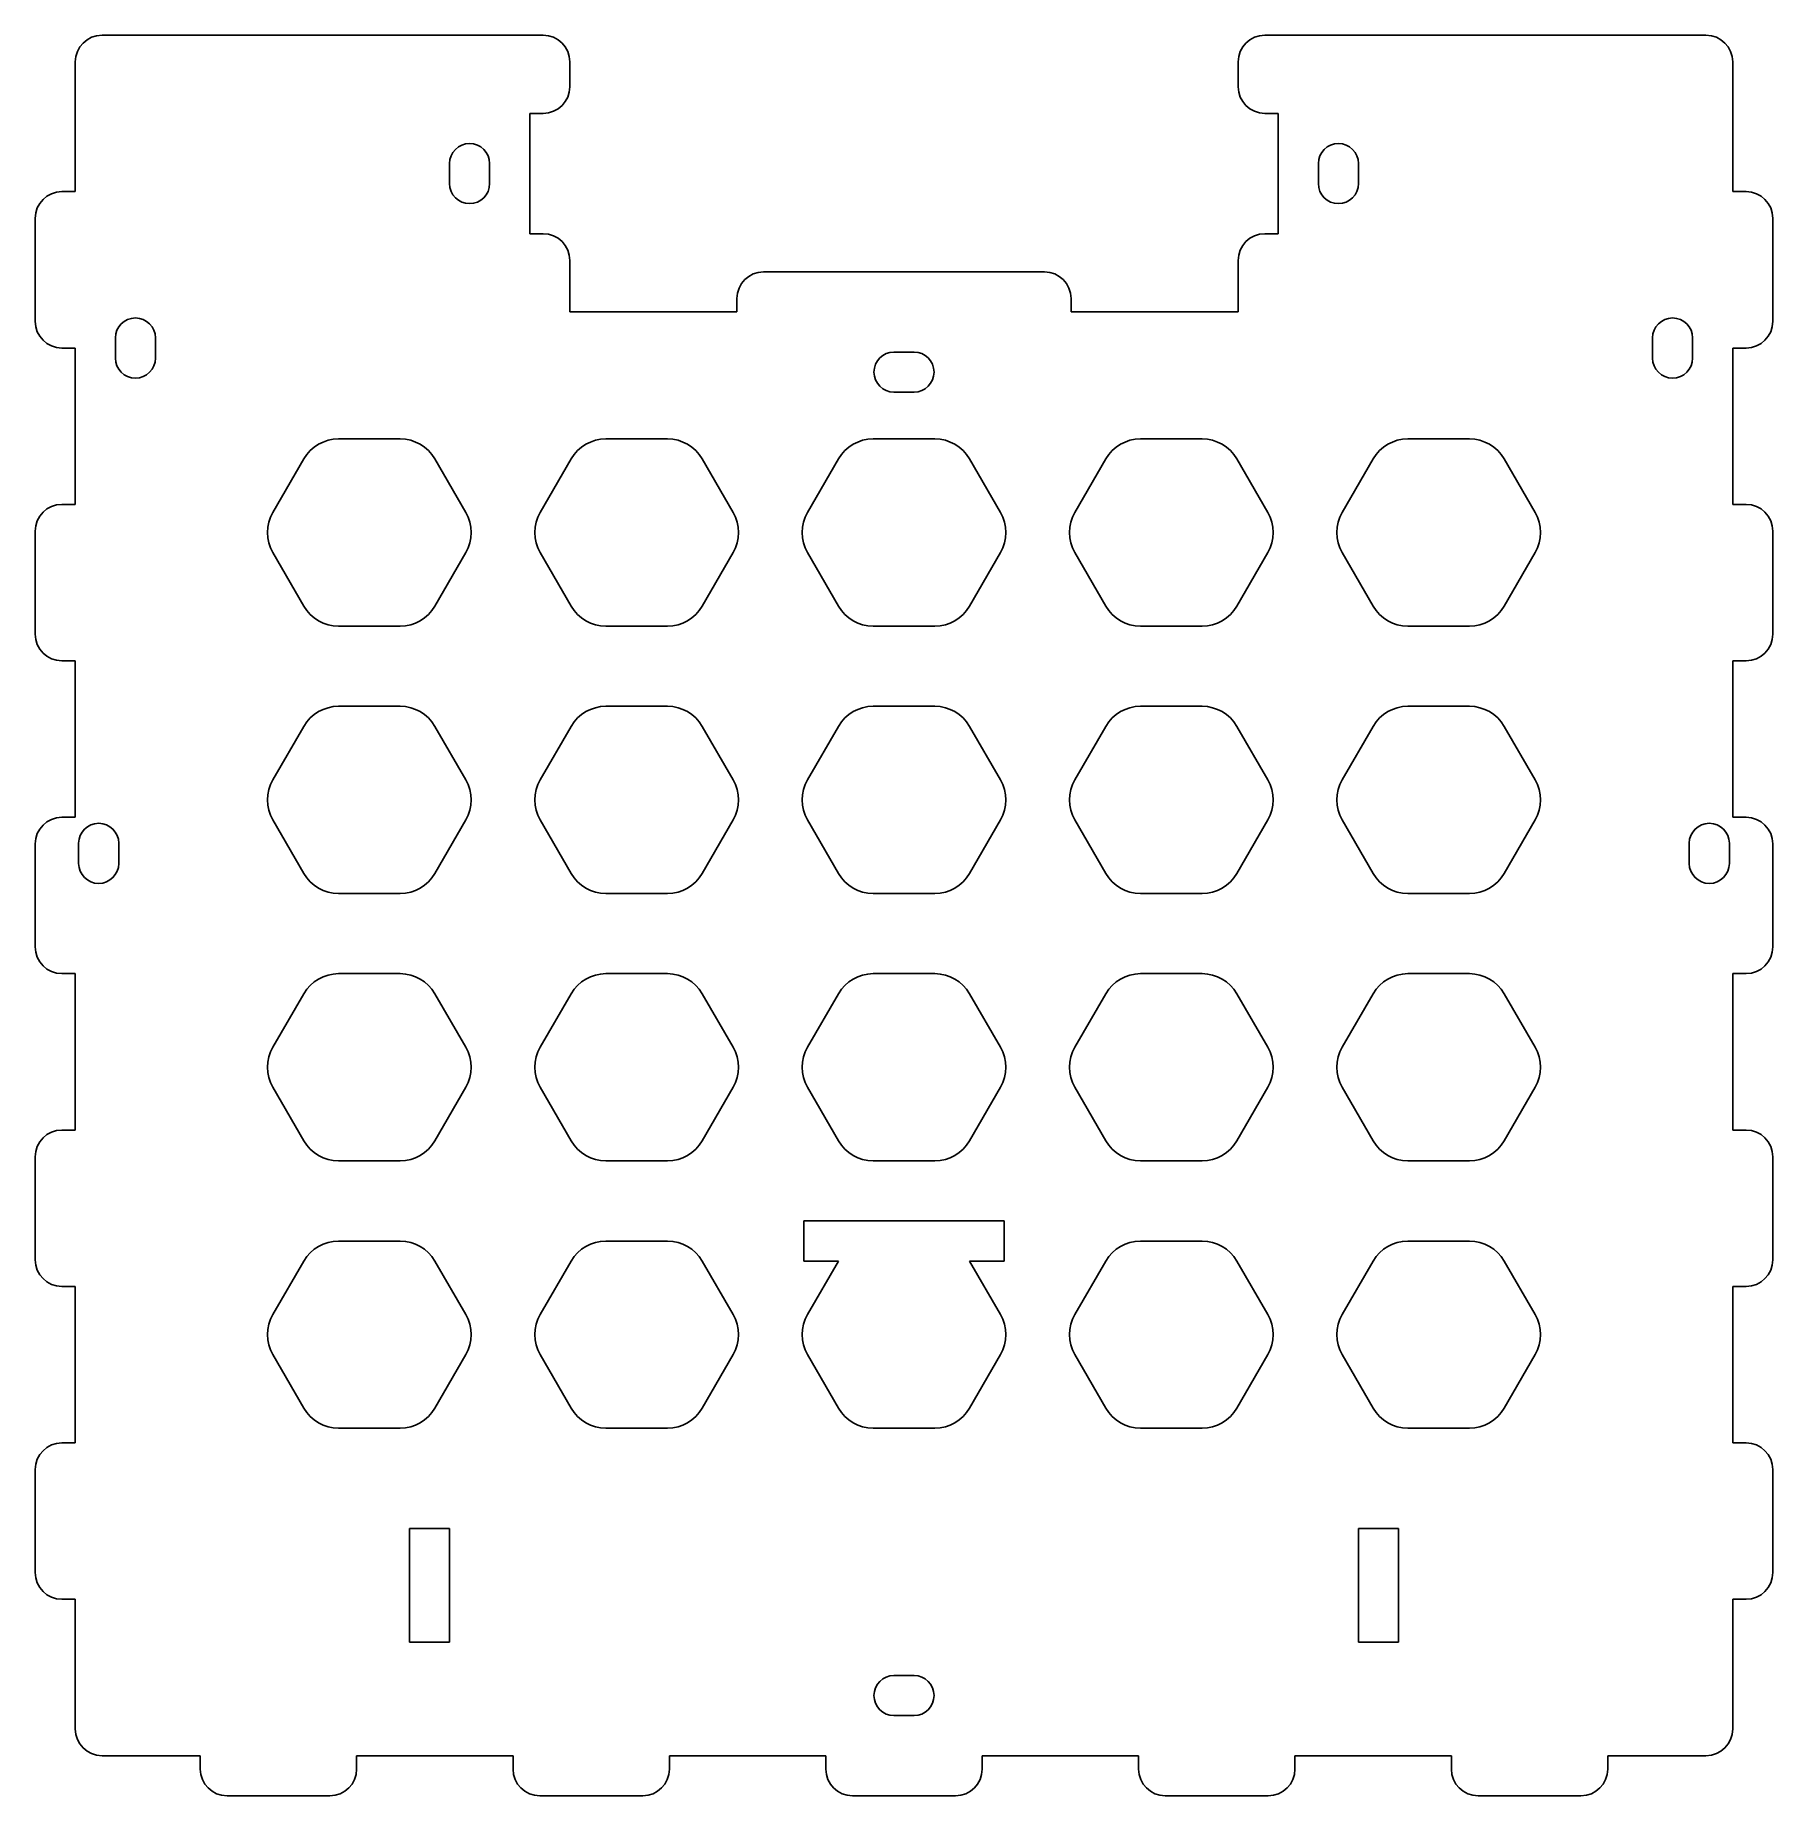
# Model space of a CAD drawing. Extents: x 85 to 215, y -245 to -113.
import ezdxf

# ---------------------------------------------------------------- set-up
doc = ezdxf.new("R2010")
doc.units = 0
doc.layers.add('VISIBLE', color=7, linetype='CONTINUOUS')

msp = doc.modelspace()

# ---------------------------------------------------------------- linework, layer by layer
at = {"layer": 'VISIBLE'}
for p, q in [((89.85, -113.15), (122.85, -113.15)), ((176.85, -113.15), (209.85, -113.15)), ((87.85, -115.15), (87.85, -124.85)), ((124.85, -115.15), (124.85, -117)), ((174.85, -117), (174.85, -115.15)), ((211.85, -115.15), (211.85, -124.85)), ((121.85, -128), (121.85, -119)), ((121.85, -119), (122.85, -119)), ((177.85, -119), (176.85, -119)), ((177.85, -128), (177.85, -119)), ((115.85, -124.25), (115.85, -122.75)), ((118.85, -124.25), (118.85, -122.75)), ((180.85, -124.25), (180.85, -122.75)), ((183.85, -124.25), (183.85, -122.75)), ((87.85, -124.85), (86.85, -124.85)), ((211.85, -124.85), (212.85, -124.85)), ((84.85, -126.85), (84.85, -134.55)), ((214.85, -126.85), (214.85, -134.55)), ((121.85, -128), (122.85, -128)), ((177.85, -128), (176.85, -128)), ((124.85, -133.85), (124.85, -130)), ((174.85, -133.85), (174.85, -130)), ((139.35, -130.85), (160.35, -130.85)), ((137.35, -133.85), (137.35, -132.85)), ((162.35, -133.85), (162.35, -132.85)), ((124.85, -133.85), (137.35, -133.85)), ((162.35, -133.85), (174.85, -133.85)), ((86.85, -136.55), (87.85, -136.55)), ((87.85, -136.55), (87.85, -148.25)), ((90.85, -137.3), (90.85, -135.8)), ((93.85, -137.3), (93.85, -135.8)), ((149.1, -136.85), (150.6, -136.85)), ((205.85, -137.3), (205.85, -135.8)), ((208.85, -137.3), (208.85, -135.8)), ((211.85, -148.25), (211.85, -136.55)), ((211.85, -136.55), (212.85, -136.55)), ((149.1, -139.85), (150.6, -139.85)), ((112.16, -143.35), (107.54, -143.35)), ((132.16, -143.35), (127.54, -143.35)), ((152.16, -143.35), (147.54, -143.35)), ((172.16, -143.35), (167.54, -143.35)), ((192.16, -143.35), (187.54, -143.35)), ((104.94, -144.85), (102.63, -148.85)), ((117.07, -148.85), (114.76, -144.85)), ((124.94, -144.85), (122.63, -148.85)), ((137.07, -148.85), (134.76, -144.85)), ((144.94, -144.85), (142.63, -148.85)), ((157.07, -148.85), (154.76, -144.85)), ((164.94, -144.85), (162.63, -148.85)), ((177.07, -148.85), (174.76, -144.85)), ((184.94, -144.85), (182.63, -148.85)), ((197.07, -148.85), (194.76, -144.85)), ((87.85, -148.25), (86.85, -148.25)), ((212.85, -148.25), (211.85, -148.25)), ((84.85, -150.25), (84.85, -157.95)), ((214.85, -157.95), (214.85, -150.25)), ((102.63, -151.85), (104.94, -155.85)), ((114.76, -155.85), (117.07, -151.85)), ((122.63, -151.85), (124.94, -155.85)), ((134.76, -155.85), (137.07, -151.85)), ((142.63, -151.85), (144.94, -155.85)), ((154.76, -155.85), (157.07, -151.85)), ((162.63, -151.85), (164.94, -155.85)), ((174.76, -155.85), (177.07, -151.85)), ((182.63, -151.85), (184.94, -155.85)), ((194.76, -155.85), (197.07, -151.85)), ((107.54, -157.35), (112.16, -157.35)), ((127.54, -157.35), (132.16, -157.35)), ((147.54, -157.35), (152.16, -157.35)), ((167.54, -157.35), (172.16, -157.35)), ((187.54, -157.35), (192.16, -157.35)), ((86.85, -159.95), (87.85, -159.95)), ((87.85, -159.95), (87.85, -171.65)), ((211.85, -171.65), (211.85, -159.95)), ((211.85, -159.95), (212.85, -159.95)), ((112.16, -163.35), (107.54, -163.35)), ((132.16, -163.35), (127.54, -163.35)), ((152.16, -163.35), (147.54, -163.35)), ((172.16, -163.35), (167.54, -163.35)), ((192.16, -163.35), (187.54, -163.35)), ((104.94, -164.85), (102.63, -168.85)), ((117.07, -168.85), (114.76, -164.85)), ((124.94, -164.85), (122.63, -168.85)), ((137.07, -168.85), (134.76, -164.85)), ((144.94, -164.85), (142.63, -168.85)), ((157.07, -168.85), (154.76, -164.85)), ((164.94, -164.85), (162.63, -168.85)), ((177.07, -168.85), (174.76, -164.85)), ((184.94, -164.85), (182.63, -168.85)), ((197.07, -168.85), (194.76, -164.85)), ((87.85, -171.65), (86.85, -171.65)), ((102.63, -171.85), (104.94, -175.85)), ((114.76, -175.85), (117.07, -171.85)), ((122.63, -171.85), (124.94, -175.85)), ((134.76, -175.85), (137.07, -171.85)), ((142.63, -171.85), (144.94, -175.85)), ((154.76, -175.85), (157.07, -171.85)), ((162.63, -171.85), (164.94, -175.85)), ((174.76, -175.85), (177.07, -171.85)), ((182.63, -171.85), (184.94, -175.85)), ((194.76, -175.85), (197.07, -171.85)), ((212.85, -171.65), (211.85, -171.65)), ((84.85, -173.65), (84.85, -181.35)), ((88.1, -175.1), (88.1, -173.6)), ((91.1, -175.1), (91.1, -173.6)), ((208.6, -175.1), (208.6, -173.6)), ((211.6, -175.1), (211.6, -173.6)), ((214.85, -181.35), (214.85, -173.65)), ((107.54, -177.35), (112.16, -177.35)), ((127.54, -177.35), (132.16, -177.35)), ((147.54, -177.35), (152.16, -177.35)), ((167.54, -177.35), (172.16, -177.35)), ((187.54, -177.35), (192.16, -177.35)), ((86.85, -183.35), (87.85, -183.35)), ((87.85, -183.35), (87.85, -195.05)), ((112.16, -183.35), (107.54, -183.35)), ((132.16, -183.35), (127.54, -183.35)), ((152.16, -183.35), (147.54, -183.35)), ((172.16, -183.35), (167.54, -183.35)), ((192.16, -183.35), (187.54, -183.35)), ((211.85, -195.05), (211.85, -183.35)), ((211.85, -183.35), (212.85, -183.35)), ((104.94, -184.85), (102.63, -188.85)), ((117.07, -188.85), (114.76, -184.85)), ((124.94, -184.85), (122.63, -188.85)), ((137.07, -188.85), (134.76, -184.85)), ((144.94, -184.85), (142.63, -188.85)), ((157.07, -188.85), (154.76, -184.85)), ((164.94, -184.85), (162.63, -188.85)), ((177.07, -188.85), (174.76, -184.85)), ((184.94, -184.85), (182.63, -188.85)), ((197.07, -188.85), (194.76, -184.85)), ((102.63, -191.85), (104.94, -195.85)), ((114.76, -195.85), (117.07, -191.85)), ((122.63, -191.85), (124.94, -195.85)), ((134.76, -195.85), (137.07, -191.85)), ((142.63, -191.85), (144.94, -195.85)), ((154.76, -195.85), (157.07, -191.85)), ((162.63, -191.85), (164.94, -195.85)), ((174.76, -195.85), (177.07, -191.85)), ((182.63, -191.85), (184.94, -195.85)), ((194.76, -195.85), (197.07, -191.85)), ((87.85, -195.05), (86.85, -195.05)), ((212.85, -195.05), (211.85, -195.05)), ((84.85, -197.05), (84.85, -204.75)), ((107.54, -197.35), (112.16, -197.35)), ((127.54, -197.35), (132.16, -197.35)), ((147.54, -197.35), (152.16, -197.35)), ((167.54, -197.35), (172.16, -197.35)), ((187.54, -197.35), (192.16, -197.35)), ((214.85, -204.75), (214.85, -197.05)), ((142.35, -204.85), (142.35, -201.85)), ((142.35, -201.85), (157.35, -201.85)), ((157.35, -204.85), (157.35, -201.85)), ((112.16, -203.35), (107.54, -203.35)), ((132.16, -203.35), (127.54, -203.35)), ((172.16, -203.35), (167.54, -203.35)), ((192.16, -203.35), (187.54, -203.35)), ((104.94, -204.85), (102.63, -208.85)), ((117.07, -208.85), (114.76, -204.85)), ((124.94, -204.85), (122.63, -208.85)), ((137.07, -208.85), (134.76, -204.85)), ((142.35, -204.85), (144.94, -204.85)), ((144.94, -204.85), (142.63, -208.85)), ((154.76, -204.85), (157.35, -204.85)), ((157.07, -208.85), (154.76, -204.85)), ((164.94, -204.85), (162.63, -208.85)), ((177.07, -208.85), (174.76, -204.85)), ((184.94, -204.85), (182.63, -208.85)), ((197.07, -208.85), (194.76, -204.85)), ((86.85, -206.75), (87.85, -206.75)), ((87.85, -206.75), (87.85, -218.45)), ((211.85, -218.45), (211.85, -206.75)), ((211.85, -206.75), (212.85, -206.75)), ((102.63, -211.85), (104.94, -215.85)), ((114.76, -215.85), (117.07, -211.85)), ((122.63, -211.85), (124.94, -215.85)), ((134.76, -215.85), (137.07, -211.85)), ((142.63, -211.85), (144.94, -215.85)), ((154.76, -215.85), (157.07, -211.85)), ((162.63, -211.85), (164.94, -215.85)), ((174.76, -215.85), (177.07, -211.85)), ((182.63, -211.85), (184.94, -215.85)), ((194.76, -215.85), (197.07, -211.85)), ((87.85, -218.45), (86.85, -218.45)), ((107.54, -217.35), (112.16, -217.35)), ((127.54, -217.35), (132.16, -217.35)), ((147.54, -217.35), (152.16, -217.35)), ((167.54, -217.35), (172.16, -217.35)), ((187.54, -217.35), (192.16, -217.35)), ((212.85, -218.45), (211.85, -218.45)), ((84.85, -220.45), (84.85, -228.15)), ((214.85, -228.15), (214.85, -220.45)), ((112.85, -233.35), (112.85, -224.85)), ((112.85, -224.85), (115.85, -224.85)), ((115.85, -233.35), (115.85, -224.85)), ((183.85, -233.35), (183.85, -224.85)), ((186.85, -224.85), (183.85, -224.85)), ((186.85, -233.35), (186.85, -224.85)), ((86.85, -230.15), (87.85, -230.15)), ((87.85, -239.85), (87.85, -230.15)), ((211.85, -239.85), (211.85, -230.15)), ((211.85, -230.15), (212.85, -230.15)), ((112.85, -233.35), (115.85, -233.35)), ((186.85, -233.35), (183.85, -233.35)), ((149.1, -235.85), (150.6, -235.85)), ((149.1, -238.85), (150.6, -238.85)), ((89.85, -241.85), (97.2, -241.85)), ((97.2, -241.85), (97.2, -242.85)), ((108.9, -242.85), (108.9, -241.85)), ((108.9, -241.85), (120.6, -241.85)), ((120.6, -241.85), (120.6, -242.85)), ((132.3, -242.85), (132.3, -241.85)), ((132.3, -241.85), (144, -241.85)), ((144, -241.85), (144, -242.85)), ((155.7, -242.85), (155.7, -241.85)), ((155.7, -241.85), (167.4, -241.85)), ((167.4, -241.85), (167.4, -242.85)), ((179.1, -242.85), (179.1, -241.85)), ((179.1, -241.85), (190.8, -241.85)), ((190.8, -241.85), (190.8, -242.85)), ((202.5, -242.85), (202.5, -241.85)), ((202.5, -241.85), (209.85, -241.85)), ((99.2, -244.85), (106.9, -244.85)), ((122.6, -244.85), (130.3, -244.85)), ((146, -244.85), (153.7, -244.85)), ((169.4, -244.85), (177.1, -244.85)), ((192.8, -244.85), (200.5, -244.85))]:
    msp.add_line(p, q, dxfattribs=at)
for centre, radius, start, end in [((89.85, -115.15), 2, 90, 180), ((122.85, -115.15), 2, 0, 90), ((176.85, -115.15), 2, 90, 180), ((209.85, -115.15), 2, 0, 90), ((122.85, -117), 2, 270, 0), ((176.85, -117), 2, 180, 270), ((117.35, -122.75), 1.5, 0, 180), ((182.35, -122.75), 1.5, 0, 180), ((86.85, -126.85), 2, 90, 180), ((117.35, -124.25), 1.5, 180, 0), ((182.35, -124.25), 1.5, 180, 0), ((212.85, -126.85), 2, 0, 90), ((122.85, -130), 2, 0, 90), ((176.85, -130), 2, 90, 180), ((139.35, -132.85), 2, 90, 180), ((160.35, -132.85), 2, 0, 90), ((92.35, -135.8), 1.5, 0, 180), ((207.35, -135.8), 1.5, 0, 180), ((86.85, -134.55), 2, 180, 270), ((212.85, -134.55), 2, 270, 0), ((149.1, -138.35), 1.5, 90, 270), ((150.6, -138.35), 1.5, 270, 90), ((92.35, -137.3), 1.5, 180, 0), ((207.35, -137.3), 1.5, 180, 0), ((107.54, -146.35), 3, 90, 150), ((112.16, -146.35), 3, 30, 90), ((127.54, -146.35), 3, 90, 150), ((132.16, -146.35), 3, 30, 90), ((147.54, -146.35), 3, 90, 150), ((152.16, -146.35), 3, 30, 90), ((167.54, -146.35), 3, 90, 150), ((172.16, -146.35), 3, 30, 90), ((187.54, -146.35), 3, 90, 150), ((192.16, -146.35), 3, 30, 90), ((86.85, -150.25), 2, 90, 180), ((212.85, -150.25), 2, 0, 90), ((105.23, -150.35), 3, 150, 210), ((114.47, -150.35), 3, 330, 30), ((125.23, -150.35), 3, 150, 210), ((134.47, -150.35), 3, 330, 30), ((145.23, -150.35), 3, 150, 210), ((154.47, -150.35), 3, 330, 30), ((165.23, -150.35), 3, 150, 210), ((174.47, -150.35), 3, 330, 30), ((185.23, -150.35), 3, 150, 210), ((194.47, -150.35), 3, 330, 30), ((107.54, -154.35), 3, 210, 270), ((112.16, -154.35), 3, 270, 330), ((127.54, -154.35), 3, 210, 270), ((132.16, -154.35), 3, 270, 330), ((147.54, -154.35), 3, 210, 270), ((152.16, -154.35), 3, 270, 330), ((167.54, -154.35), 3, 210, 270), ((172.16, -154.35), 3, 270, 330), ((187.54, -154.35), 3, 210, 270), ((192.16, -154.35), 3, 270, 330), ((86.85, -157.95), 2, 180, 270), ((212.85, -157.95), 2, 270, 0), ((107.54, -166.35), 3, 90, 150), ((112.16, -166.35), 3, 30, 90), ((127.54, -166.35), 3, 90, 150), ((132.16, -166.35), 3, 30, 90), ((147.54, -166.35), 3, 90, 150), ((152.16, -166.35), 3, 30, 90), ((167.54, -166.35), 3, 90, 150), ((172.16, -166.35), 3, 30, 90), ((187.54, -166.35), 3, 90, 150), ((192.16, -166.35), 3, 30, 90), ((105.23, -170.35), 3, 150, 210), ((114.47, -170.35), 3, 330, 30), ((125.23, -170.35), 3, 150, 210), ((134.47, -170.35), 3, 330, 30), ((145.23, -170.35), 3, 150, 210), ((154.47, -170.35), 3, 330, 30), ((165.23, -170.35), 3, 150, 210), ((174.47, -170.35), 3, 330, 30), ((185.23, -170.35), 3, 150, 210), ((194.47, -170.35), 3, 330, 30), ((86.85, -173.65), 2, 90, 180), ((89.6, -173.6), 1.5, 0, 180), ((210.1, -173.6), 1.5, 0, 180), ((212.85, -173.65), 2, 0, 90), ((89.6, -175.1), 1.5, 180, 0), ((210.1, -175.1), 1.5, 180, 0), ((107.54, -174.35), 3, 210, 270), ((112.16, -174.35), 3, 270, 330), ((127.54, -174.35), 3, 210, 270), ((132.16, -174.35), 3, 270, 330), ((147.54, -174.35), 3, 210, 270), ((152.16, -174.35), 3, 270, 330), ((167.54, -174.35), 3, 210, 270), ((172.16, -174.35), 3, 270, 330), ((187.54, -174.35), 3, 210, 270), ((192.16, -174.35), 3, 270, 330), ((86.85, -181.35), 2, 180, 270), ((212.85, -181.35), 2, 270, 0), ((107.54, -186.35), 3, 90, 150), ((112.16, -186.35), 3, 30, 90), ((127.54, -186.35), 3, 90, 150), ((132.16, -186.35), 3, 30, 90), ((147.54, -186.35), 3, 90, 150), ((152.16, -186.35), 3, 30, 90), ((167.54, -186.35), 3, 90, 150), ((172.16, -186.35), 3, 30, 90), ((187.54, -186.35), 3, 90, 150), ((192.16, -186.35), 3, 30, 90), ((105.23, -190.35), 3, 150, 210), ((114.47, -190.35), 3, 330, 30), ((125.23, -190.35), 3, 150, 210), ((134.47, -190.35), 3, 330, 30), ((145.23, -190.35), 3, 150, 210), ((154.47, -190.35), 3, 330, 30), ((165.23, -190.35), 3, 150, 210), ((174.47, -190.35), 3, 330, 30), ((185.23, -190.35), 3, 150, 210), ((194.47, -190.35), 3, 330, 30), ((86.85, -197.05), 2, 90, 180), ((107.54, -194.35), 3, 210, 270), ((112.16, -194.35), 3, 270, 330), ((127.54, -194.35), 3, 210, 270), ((132.16, -194.35), 3, 270, 330), ((147.54, -194.35), 3, 210, 270), ((152.16, -194.35), 3, 270, 330), ((167.54, -194.35), 3, 210, 270), ((172.16, -194.35), 3, 270, 330), ((187.54, -194.35), 3, 210, 270), ((192.16, -194.35), 3, 270, 330), ((212.85, -197.05), 2, 0, 90), ((107.54, -206.35), 3, 90, 150), ((112.16, -206.35), 3, 30, 90), ((127.54, -206.35), 3, 90, 150), ((132.16, -206.35), 3, 30, 90), ((167.54, -206.35), 3, 90, 150), ((172.16, -206.35), 3, 30, 90), ((187.54, -206.35), 3, 90, 150), ((192.16, -206.35), 3, 30, 90), ((86.85, -204.75), 2, 180, 270), ((212.85, -204.75), 2, 270, 0), ((105.23, -210.35), 3, 150, 210), ((114.47, -210.35), 3, 330, 30), ((125.23, -210.35), 3, 150, 210), ((134.47, -210.35), 3, 330, 30), ((145.23, -210.35), 3, 150, 210), ((154.47, -210.35), 3, 330, 30), ((165.23, -210.35), 3, 150, 210), ((174.47, -210.35), 3, 330, 30), ((185.23, -210.35), 3, 150, 210), ((194.47, -210.35), 3, 330, 30), ((107.54, -214.35), 3, 210, 270), ((112.16, -214.35), 3, 270, 330), ((127.54, -214.35), 3, 210, 270), ((132.16, -214.35), 3, 270, 330), ((147.54, -214.35), 3, 210, 270), ((152.16, -214.35), 3, 270, 330), ((167.54, -214.35), 3, 210, 270), ((172.16, -214.35), 3, 270, 330), ((187.54, -214.35), 3, 210, 270), ((192.16, -214.35), 3, 270, 330), ((86.85, -220.45), 2, 90, 180), ((212.85, -220.45), 2, 0, 90), ((86.85, -228.15), 2, 180, 270), ((212.85, -228.15), 2, 270, 0), ((149.1, -237.35), 1.5, 90, 270), ((150.6, -237.35), 1.5, 270, 90), ((89.85, -239.85), 2, 180, 270), ((209.85, -239.85), 2, 270, 0), ((99.2, -242.85), 2, 180, 270), ((106.9, -242.85), 2, 270, 0), ((122.6, -242.85), 2, 180, 270), ((130.3, -242.85), 2, 270, 0), ((146, -242.85), 2, 180, 270), ((153.7, -242.85), 2, 270, 0), ((169.4, -242.85), 2, 180, 270), ((177.1, -242.85), 2, 270, 0), ((192.8, -242.85), 2, 180, 270), ((200.5, -242.85), 2, 270, 0)]:
    msp.add_arc(centre, radius, start, end, dxfattribs=at)

doc.saveas('drawing.dxf')
